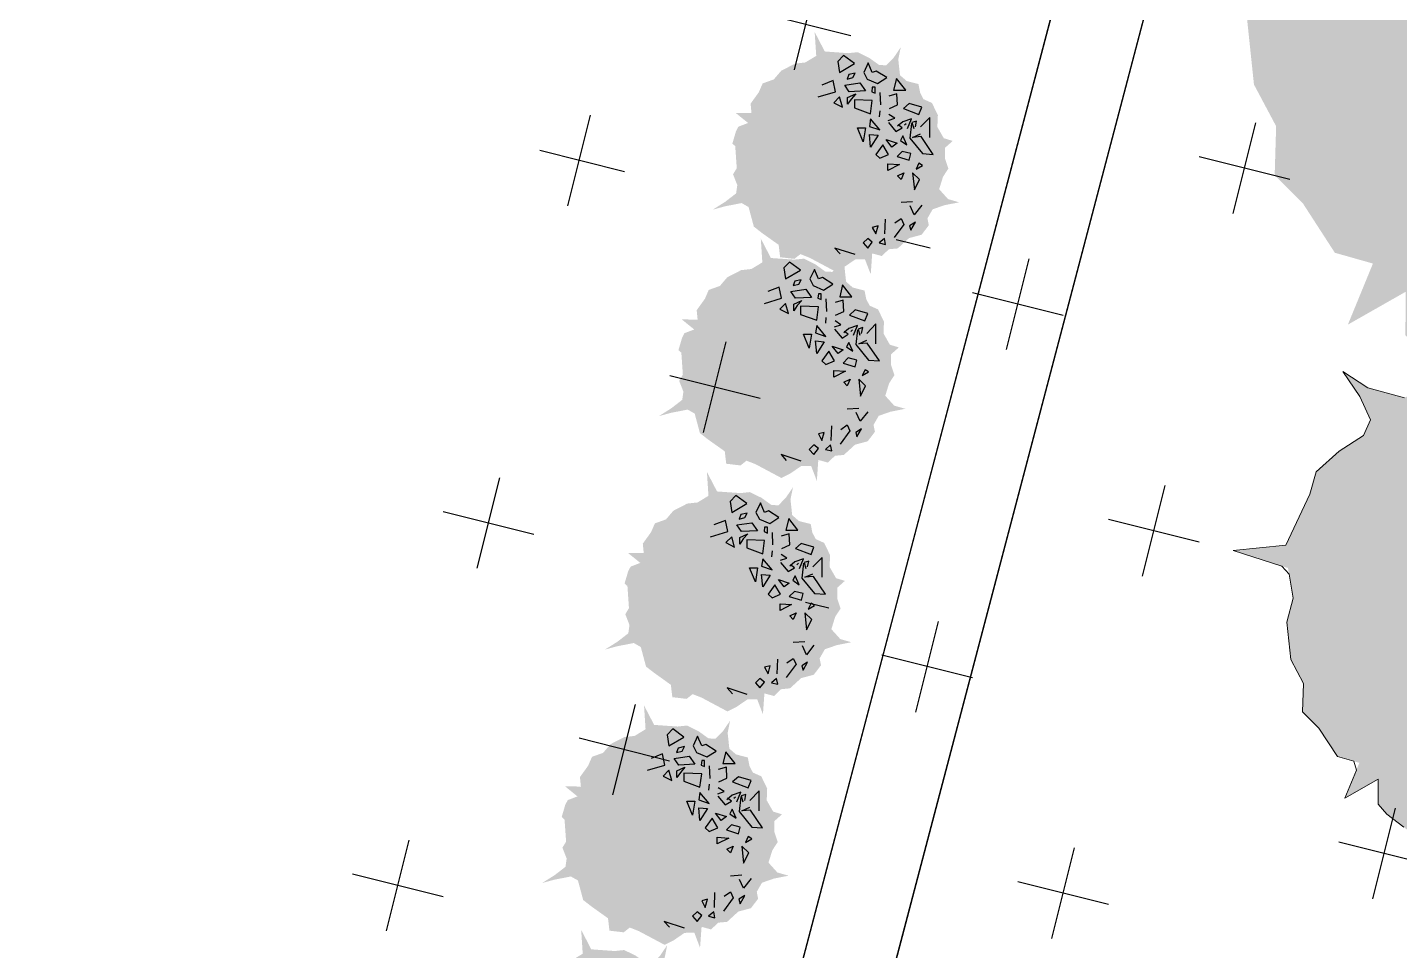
# Model space of a CAD drawing. Header units: millimetres. Extents: x 1933 to 24107, y 1228 to 18074.
# Drawn here: x 4405 to 6737, y 13077 to 14646 of the extents above; entities that cross this region are included whole.
import ezdxf

# ---------------------------------------------------------------- set-up
doc = ezdxf.new("R2010")
doc.units = ezdxf.units.MM
doc.layers.add('marc det', color=74, linetype='Continuous', lineweight=18)

msp = doc.modelspace()

# ---------------------------------------------------------------- hatches: boundary and pattern name
h = msp.add_hatch()
h.set_pattern_fill('CROSS', color=92, scale=50, angle=75.9543, style=0)
h.set_pattern_definition([(75.9543, (117758.94, -400964.55), (-230.95161, 385.06344), [158.75, -476.25]), (165.9543, (117855.2, -400906.8), (-385.06344, -230.95161), [158.75, -476.25])])
h.paths.add_polyline_path([(6337.3, 18073.6), (3983.1, 10004.2), (4310.6, 9915.5, 0.425509), (4781.4, 10237.2), (5123.8, 11376.4), (6728.2, 17069.7, 0.355067)])
at = {"layer": 'marc det'}
for points in [[(7302.1, 13983), (7444.3, 13967.1), (7507.9, 14004.8), (7628.3, 14083.5), (7713.7, 14061.1), (7761.5, 14150.9), (7745.7, 14202.9), (7792.7, 14253.5), (7949.4, 14387.5), (7943.2, 14457.5), (7922.1, 14550), (7946.4, 14614.5), (8059.8, 14613.6), (7926.2, 14677.2), (7967.9, 14733.6), (7941.6, 14797.4), (7959, 14858.3), (7920.4, 14958.7), (7930.7, 15050.4), (7886.9, 15122.3), (7838, 15131.1), (7791.7, 15188.7), (7795, 15276.7), (7813.9, 15381.6), (7764.3, 15316.7), (7676.3, 15283.4), (7604.6, 15340.7), (7564.4, 15397.2), (7489.4, 15401), (7418.6, 15428.5), (7393.2, 15497.1), (7352.3, 15445.5), (7261.6, 15432.3), (7185.6, 15465.8), (7089.7, 15458.5), (7043.5, 15412.8), (6992.1, 15407.3), (6931, 15418.4), (6880.5, 15348.8), (6824.8, 15319.5), (6716.5, 15348.9), (6643.1, 15396.7), (6693, 15323.7), (6724.6, 15254), (6703.7, 15208.5), (6632.3, 15162.4), (6564.4, 15100.9), (6546.2, 15035.3), (6474.9, 14885.8), (6320.6, 14869.4), (6481.6, 14818.1), (6497.1, 14729.2), (6478, 14658.8), (6489.6, 14548.5), (6527.3, 14477.7), (6524.8, 14394.4), (6572.9, 14346.4), (6627.1, 14262.7), (6691.8, 14244.4), (6649.2, 14140.6), (6747.7, 14196.6), (6746.9, 14122.9), (6773.2, 14093.6), (6842.9, 14039.6), (6866.6, 14052), (7015.9, 14005.3), (7046.5, 13965.3), (7128.5, 13965.3), (7180, 13936.2), (7207.3, 13842.7), (7226.7, 13740.8), (7236.1, 13827.7), (7257.7, 13946.8)], [(5630.7, 14340.4), (5639.6, 14307.2), (5653.6, 14296.2), (5681.8, 14276.2), (5684.3, 14255.1), (5708.5, 14252.3), (5718.8, 14260.4), (5734.3, 14254.3), (5778, 14231), (5793.1, 14238.5), (5812, 14251.3), (5828.5, 14251.5), (5838.3, 14226.1), (5840.8, 14261.6), (5857.1, 14257.2), (5869.1, 14268.7), (5884.2, 14270.1), (5903.3, 14287.6), (5924.7, 14293.3), (5937, 14309.4), (5934.7, 14321.1), (5943.5, 14336.5), (5963.5, 14343.5), (5988.6, 14348.4), (5969.7, 14353.9), (5954.6, 14370.7), (5961.1, 14391.7), (5970.2, 14405.7), (5964.5, 14422.8), (5964.5, 14441), (5977.6, 14452.7), (5962.4, 14457.4), (5951.5, 14476.5), (5952.4, 14496.5), (5942.3, 14517.3), (5928, 14523.6), (5922.3, 14534.7), (5919.4, 14549.3), (5899.4, 14554.5), (5888, 14564.4), (5885.1, 14591.2), (5889.3, 14611.8), (5877.4, 14594.3), (5864.5, 14581.1), (5852.5, 14581.8), (5835.9, 14593.7), (5816.2, 14603.5), (5799.9, 14601.8), (5760.2, 14604.7), (5743, 14637.8), (5745.7, 14597.2), (5727.1, 14586), (5709.7, 14584.1), (5686, 14571.8), (5673.5, 14557.2), (5654.6, 14550.4), (5648.1, 14535.5), (5634.1, 14516), (5635.7, 14499.9), (5608.7, 14500.3), (5629.9, 14483.2), (5613.3, 14476.9), (5609.1, 14468.5), (5603.1, 14448.1), (5608, 14443.9), (5610.6, 14406.4), (5604.3, 14396), (5611.5, 14377.7), (5609.5, 14363.6), (5591, 14349.3), (5569.9, 14336), (5590.1, 14341.5), (5618.7, 14347.2)], [(5539.1, 13989.5), (5548, 13956.3), (5562, 13945.4), (5590.2, 13925.4), (5592.7, 13904.3), (5617, 13901.4), (5627.2, 13909.5), (5642.7, 13903.4), (5686.4, 13880.1), (5701.5, 13887.7), (5720.4, 13900.5), (5736.9, 13900.7), (5746.7, 13875.2), (5749.2, 13910.7), (5765.5, 13906.3), (5777.5, 13917.8), (5792.6, 13919.3), (5811.7, 13936.7), (5833.1, 13942.4), (5845.4, 13958.5), (5843.1, 13970.3), (5851.9, 13985.7), (5871.9, 13992.7), (5897, 13997.6), (5878.2, 14003), (5863, 14019.8), (5869.5, 14040.9), (5878.6, 14054.8), (5872.9, 14071.9), (5872.9, 14090.2), (5886, 14101.9), (5870.8, 14106.5), (5860, 14125.7), (5860.8, 14145.6), (5850.7, 14166.5), (5836.5, 14172.8), (5830.7, 14183.8), (5827.8, 14198.5), (5807.8, 14203.6), (5796.4, 14213.6), (5793.5, 14240.4), (5797.7, 14261), (5785.8, 14243.4), (5772.9, 14230.2), (5760.9, 14230.9), (5744.4, 14242.9), (5724.6, 14252.7), (5708.4, 14251), (5668.6, 14253.8), (5651.4, 14287), (5654.1, 14246.4), (5635.5, 14235.1), (5618.1, 14233.2), (5594.4, 14221), (5581.9, 14206.3), (5563, 14199.6), (5556.5, 14184.6), (5542.5, 14165.1), (5544.1, 14149.1), (5517.1, 14149.5), (5538.3, 14132.4), (5521.7, 14126.1), (5517.5, 14117.6), (5511.5, 14097.3), (5516.4, 14093.1), (5519, 14055.6), (5512.7, 14045.2), (5519.9, 14026.8), (5517.9, 14012.8), (5499.4, 13998.5), (5478.3, 13985.2), (5498.6, 13990.7), (5527.1, 13996.3)], [(7020.8, 13245.4), (7102.8, 13236.2), (7139.5, 13258), (7208.9, 13303.4), (7258.2, 13290.4), (7285.8, 13342.2), (7276.7, 13372.2), (7303.8, 13401.4), (7394.2, 13478.7), (7390.6, 13519.1), (7378.4, 13572.4), (7392.5, 13609.7), (7457.9, 13609.2), (7380.8, 13645.8), (7404.9, 13678.4), (7389.7, 13715.2), (7399.7, 13750.3), (7377.5, 13808.3), (7383.4, 13861.2), (7358.1, 13902.6), (7329.9, 13907.7), (7303.2, 13941), (7305.1, 13991.7), (7316.1, 14052.2), (7287.4, 14014.8), (7236.7, 13995.6), (7195.3, 14028.7), (7172.1, 14061.3), (7128.8, 14063.4), (7088, 14079.3), (7073.3, 14118.9), (7049.7, 14089.1), (6997.4, 14081.5), (6953.6, 14100.8), (6898.2, 14096.6), (6871.6, 14070.2), (6841.9, 14067.1), (6806.7, 14073.5), (6777.6, 14033.3), (6745.4, 14016.4), (6682.9, 14033.4), (6640.6, 14060.9), (6669.4, 14018.8), (6687.6, 13978.6), (6675.6, 13952.4), (6634.3, 13925.8), (6595.2, 13890.3), (6584.7, 13852.4), (6543.6, 13766.2), (6454.5, 13756.8), (6547.4, 13727.2), (6556.3, 13675.9), (6545.3, 13635.3), (6552, 13571.6), (6573.7, 13530.7), (6572.3, 13482.7), (6600.1, 13455), (6631.4, 13406.7), (6668.7, 13396.2), (6644.1, 13336.3), (6700.9, 13368.6), (6700.5, 13326.1), (6715.6, 13309.1), (6755.8, 13278), (6769.5, 13285.2), (6855.6, 13258.2), (6873.3, 13235.2), (6920.6, 13235.1), (6950.3, 13218.4), (6966.1, 13164.4), (6977.3, 13105.6), (6982.7, 13155.7), (6995.1, 13224.5)], [(5447.5, 13592.9), (5456.4, 13559.7), (5470.5, 13548.8), (5498.6, 13528.7), (5501.1, 13507.7), (5525.4, 13504.8), (5535.6, 13512.9), (5551.1, 13506.8), (5594.8, 13483.5), (5609.9, 13491), (5628.8, 13503.9), (5645.3, 13504.1), (5655.1, 13478.6), (5657.6, 13514.1), (5673.9, 13509.7), (5685.9, 13521.2), (5701, 13522.7), (5720.1, 13540.1), (5741.5, 13545.8), (5753.8, 13561.9), (5751.5, 13573.6), (5760.3, 13589.1), (5780.3, 13596), (5805.4, 13601), (5786.6, 13606.4), (5771.4, 13623.2), (5777.9, 13644.3), (5787.1, 13658.2), (5781.3, 13675.3), (5781.3, 13693.6), (5794.4, 13705.3), (5779.3, 13709.9), (5768.4, 13729.1), (5769.2, 13749), (5759.2, 13769.8), (5744.9, 13776.2), (5739.1, 13787.2), (5736.3, 13801.8), (5716.2, 13807), (5704.8, 13817), (5701.9, 13843.8), (5706.2, 13864.4), (5694.2, 13846.8), (5681.4, 13833.6), (5669.4, 13834.3), (5652.8, 13846.3), (5633, 13856.1), (5616.8, 13854.4), (5577.1, 13857.2), (5559.9, 13890.3), (5562.5, 13849.8), (5544, 13838.5), (5526.5, 13836.6), (5502.8, 13824.4), (5490.3, 13809.7), (5471.5, 13803), (5464.9, 13788), (5450.9, 13768.5), (5452.5, 13752.4), (5425.5, 13752.9), (5446.7, 13735.8), (5430.2, 13729.5), (5425.9, 13721), (5419.9, 13700.7), (5424.8, 13696.5), (5427.4, 13659), (5421.2, 13648.6), (5428.3, 13630.2), (5426.3, 13616.2), (5407.8, 13601.9), (5386.7, 13588.6), (5407, 13594.1), (5435.5, 13599.7)], [(5340.7, 13196.3), (5349.6, 13163.1), (5363.6, 13152.2), (5391.8, 13132.1), (5394.2, 13111), (5418.5, 13108.2), (5428.8, 13116.3), (5444.2, 13110.2), (5488, 13086.9), (5503.1, 13094.4), (5521.9, 13107.3), (5538.5, 13107.5), (5548.2, 13082), (5550.8, 13117.5), (5567, 13113.1), (5579, 13124.6), (5594.2, 13126), (5613.3, 13143.5), (5634.7, 13149.2), (5646.9, 13165.3), (5644.6, 13177), (5653.5, 13192.5), (5673.4, 13199.4), (5698.6, 13204.4), (5679.7, 13209.8), (5664.5, 13226.6), (5671.1, 13247.6), (5680.2, 13261.6), (5674.5, 13278.7), (5674.4, 13297), (5687.5, 13308.7), (5672.4, 13313.3), (5661.5, 13332.5), (5662.3, 13352.4), (5652.3, 13373.2), (5638, 13379.6), (5632.3, 13390.6), (5629.4, 13405.2), (5609.4, 13410.4), (5598, 13420.3), (5595.1, 13447.1), (5599.3, 13467.8), (5587.3, 13450.2), (5574.5, 13437), (5562.5, 13437.7), (5545.9, 13449.7), (5526.2, 13459.5), (5509.9, 13457.8), (5470.2, 13460.6), (5453, 13493.7), (5455.6, 13453.2), (5437.1, 13441.9), (5419.7, 13440), (5396, 13427.8), (5383.4, 13413.1), (5364.6, 13406.4), (5358.1, 13391.4), (5344.1, 13371.9), (5345.7, 13355.8), (5318.7, 13356.3), (5339.9, 13339.1), (5323.3, 13332.8), (5319, 13324.4), (5313.1, 13304.1), (5317.9, 13299.8), (5320.6, 13262.3), (5314.3, 13252), (5321.5, 13233.6), (5319.5, 13219.5), (5301, 13205.2), (5279.8, 13192), (5300.1, 13197.5), (5328.7, 13203.1)], [(5233.8, 12815), (5242.7, 12781.7), (5256.7, 12770.8), (5284.9, 12750.8), (5287.4, 12729.7), (5311.7, 12726.9), (5321.9, 12735), (5337.4, 12728.9), (5381.1, 12705.5), (5396.2, 12713.1), (5415.1, 12725.9), (5431.6, 12726.1), (5441.4, 12700.7), (5443.9, 12736.1), (5460.2, 12731.7), (5472.2, 12743.2), (5487.3, 12744.7), (5506.4, 12762.1), (5527.8, 12767.9), (5540.1, 12784), (5537.8, 12795.7), (5546.6, 12811.1), (5566.6, 12818.1), (5591.7, 12823), (5572.9, 12828.4), (5557.7, 12845.2), (5564.2, 12866.3), (5573.3, 12880.3), (5567.6, 12897.4), (5567.6, 12915.6), (5580.7, 12927.3), (5565.5, 12932), (5554.7, 12951.1), (5555.5, 12971), (5545.4, 12991.9), (5531.2, 12998.2), (5525.4, 13009.2), (5522.5, 13023.9), (5502.5, 13029.1), (5491.1, 13039), (5488.2, 13065.8), (5492.4, 13086.4), (5480.5, 13068.8), (5467.6, 13055.7), (5455.6, 13056.3), (5439.1, 13068.3), (5419.3, 13078.1), (5403.1, 13076.4), (5363.3, 13079.3), (5346.2, 13112.4), (5348.8, 13071.8), (5330.2, 13060.6), (5312.8, 13058.7), (5289.1, 13046.4), (5276.6, 13031.8), (5257.7, 13025), (5251.2, 13010), (5237.2, 12990.6), (5238.8, 12974.5), (5211.8, 12974.9), (5233, 12957.8), (5216.5, 12951.5), (5212.2, 12943), (5206.2, 12922.7), (5211.1, 12918.5), (5213.7, 12881), (5207.4, 12870.6), (5214.6, 12852.3), (5212.6, 12838.2), (5194.1, 12823.9), (5173, 12810.6), (5193.3, 12816.1), (5221.8, 12821.7)]]:
    msp.add_hatch(color=102, dxfattribs=at).paths.add_polyline_path(points)

# ---------------------------------------------------------------- linework, layer by layer
for p, q in [((6994.3, 17890.7), (3041.8, 2880.8)), ((7146.7, 17867.5), (3194.3, 2857.7))]:
    msp.add_line(p, q)
at = {"color": 96}
for p, q in [((5792.1, 14597.9), (5782.4, 14587.8)), ((5782.4, 14587.8), (5785.3, 14569)), ((5785.3, 14569), (5810.7, 14584.1)), ((5810.7, 14584.1), (5792.1, 14597.9)), ((5834.2, 14585.3), (5826.4, 14569)), ((5841, 14569), (5834.2, 14585.3)), ((5774.5, 14555.2), (5755, 14547.7)), ((5778.4, 14536.4), (5774.5, 14555.2)), ((5794.1, 14547.7), (5819.5, 14551.5)), ((5800.9, 14565.3), (5798, 14557.7)), ((5798, 14557.7), (5807.8, 14560.3)), ((5811.7, 14567.8), (5800.9, 14565.3)), ((5807.8, 14560.3), (5811.7, 14567.8)), ((5819.5, 14551.5), (5829.3, 14537.7)), ((5826.4, 14569), (5832.2, 14557.7)), ((5832.2, 14557.7), (5849.8, 14550.2)), ((5847.8, 14571.5), (5841, 14569)), ((5865.4, 14560.3), (5847.8, 14571.5)), ((5849.8, 14550.2), (5865.4, 14560.3)), ((5882.1, 14559), (5877.2, 14538.9)), ((5897.7, 14538.9), (5882.1, 14559)), ((5749.1, 14527.7), (5778.4, 14536.4)), ((5801.9, 14536.4), (5794.1, 14547.7)), ((5799, 14526.4), (5812.7, 14532.7)), ((5829.3, 14537.7), (5801.9, 14536.4)), ((5812.7, 14532.7), (5804.8, 14523.9)), ((5841, 14544), (5840, 14536.4)), ((5840, 14536.4), (5845.9, 14533.9)), ((5845.9, 14544), (5841, 14544)), ((5845.9, 14533.9), (5845.9, 14544)), ((5853.7, 14535.2), (5854.7, 14513.9)), ((5882.9, 14532.7), (5869.2, 14529)), ((5877.2, 14538.9), (5897.7, 14538.9)), ((5883.9, 14513.9), (5882.9, 14532.7)), ((5785.3, 14527.7), (5775.5, 14517.6)), ((5775.5, 14517.6), (5790.2, 14510.1)), ((5790.2, 14510.1), (5785.3, 14527.7)), ((5799, 14515.1), (5799, 14526.4)), ((5804.8, 14523.9), (5799, 14515.1)), ((5810.7, 14522.6), (5810.7, 14508.9)), ((5841, 14521.4), (5810.7, 14522.6)), ((5810.7, 14508.9), (5838.1, 14498.8)), ((5838.1, 14498.8), (5841, 14521.4)), ((5870.2, 14507.7), (5883.9, 14513.9)), ((5903.4, 14516.5), (5893.7, 14507.7)), ((5893.7, 14507.7), (5920.1, 14497.7)), ((5924.9, 14510.2), (5903.4, 14516.5)), ((5920.1, 14497.7), (5924.9, 14510.2)), ((5838.1, 14490.1), (5836.1, 14477.5)), ((5853.7, 14471.3), (5838.1, 14490.1)), ((5853.7, 14503.9), (5852.7, 14493.8)), ((5868.2, 14487.6), (5879, 14491.4)), ((5868.4, 14483.8), (5881.1, 14468.8)), ((5879, 14491.4), (5869.2, 14497.7)), ((5892.7, 14485.1), (5883.9, 14477.6)), ((5907.3, 14490.1), (5892.7, 14485.1)), ((5895.7, 14480), (5898.7, 14482.6)), ((5900.5, 14473.9), (5907.3, 14490.1)), ((5907.5, 14482.6), (5904.6, 14457.5)), ((5916.1, 14486.4), (5908.3, 14483.9)), ((5908.3, 14483.9), (5911.3, 14473.9)), ((5914.2, 14476.4), (5916.1, 14486.4)), ((5938.6, 14492.6), (5923, 14476.4)), ((5938.6, 14458.8), (5938.6, 14492.6)), ((5825.4, 14451.2), (5815.6, 14475)), ((5815.6, 14475), (5829.3, 14475)), ((5829.3, 14475), (5825.4, 14451.2)), ((5836.1, 14477.5), (5853.7, 14471.3)), ((5836.1, 14463.8), (5850.8, 14462.5)), ((5838.1, 14442.4), (5836.1, 14463.8)), ((5850.8, 14462.5), (5838.1, 14442.4)), ((5881.1, 14468.8), (5891.8, 14475)), ((5891.8, 14475), (5885, 14480)), ((5892.8, 14461.2), (5888.9, 14453.7)), ((5899.7, 14446.2), (5892.8, 14461.2)), ((5909.4, 14458.7), (5923.1, 14465)), ((5924.1, 14460), (5909.4, 14458.7)), ((5944.6, 14429.9), (5924.1, 14460)), ((5858.6, 14446.2), (5846.9, 14429.9)), ((5868.4, 14429.9), (5858.6, 14446.2)), ((5874.3, 14442.4), (5864.5, 14455)), ((5864.5, 14455), (5883, 14448.7)), ((5883, 14448.7), (5874.3, 14442.4)), ((5891.8, 14434.9), (5883, 14426.2)), ((5888.9, 14453.7), (5899.7, 14446.2)), ((5906.5, 14431.2), (5891.8, 14434.9)), ((5904.6, 14457.5), (5926.1, 14431.2)), ((5846.9, 14429.9), (5853.7, 14423.6)), ((5853.7, 14423.6), (5868.4, 14429.9)), ((5867.4, 14402.3), (5867.4, 14413.6)), ((5867.4, 14413.6), (5887, 14412.4)), ((5887, 14412.4), (5867.4, 14402.3)), ((5883, 14426.2), (5903.6, 14419.9)), ((5903.6, 14419.9), (5906.5, 14431.2)), ((5920.2, 14414.9), (5915.3, 14404.8)), ((5926.1, 14411.1), (5920.2, 14414.9)), ((5926.1, 14431.2), (5944.6, 14429.9)), ((5884, 14393.6), (5894.8, 14398.6)), ((5889.9, 14387.3), (5884, 14393.6)), ((5894.8, 14398.6), (5889.9, 14387.3)), ((5909.4, 14398.6), (5912.4, 14369.8)), ((5921.2, 14387.3), (5909.4, 14398.6)), ((5915.3, 14404.8), (5926.1, 14411.1)), ((5912.4, 14369.8), (5921.2, 14387.3)), ((5889.9, 14348.5), (5909.4, 14349.7)), ((5912.2, 14327.2), (5905.4, 14342.3)), ((5924.9, 14343.5), (5912.2, 14327.2)), ((5862.5, 14294.6), (5863.5, 14319.6)), ((5879, 14313.4), (5889.8, 14320.9)), ((5889.8, 14320.9), (5894.6, 14310.9)), ((5850.8, 14308.3), (5841, 14305.8)), ((5841, 14305.8), (5846.9, 14294.6)), ((5846.9, 14294.6), (5850.8, 14308.3)), ((5894.6, 14310.9), (5878, 14288.4)), ((5914.2, 14314.7), (5904.4, 14308.4)), ((5904.4, 14308.4), (5906.4, 14300.9)), ((5906.4, 14300.9), (5914.2, 14314.7)), ((5833.2, 14287.1), (5825.4, 14279.5)), ((5825.4, 14279.5), (5833.2, 14270.8)), ((5841, 14280.8), (5833.2, 14287.1)), ((5833.2, 14270.8), (5841, 14280.8)), ((5861.5, 14287.1), (5852.7, 14279.5)), ((5852.7, 14279.5), (5863.5, 14277)), ((5863.5, 14277), (5861.5, 14287.1)), ((5777.5, 14270.8), (5786.3, 14260.7)), ((5811.7, 14259.5), (5777.5, 14270.8)), ((5700.5, 14247), (5690.8, 14237)), ((5690.8, 14237), (5693.7, 14218.2)), ((5693.7, 14218.2), (5719.1, 14233.2)), ((5719.1, 14233.2), (5700.5, 14247)), ((5742.6, 14234.5), (5734.8, 14218.2)), ((5749.4, 14218.2), (5742.6, 14234.5)), ((5682.9, 14204.4), (5663.4, 14196.9)), ((5686.9, 14185.6), (5682.9, 14204.4)), ((5709.3, 14214.4), (5706.4, 14206.9)), ((5706.4, 14206.9), (5716.2, 14209.4)), ((5720.1, 14216.9), (5709.3, 14214.4)), ((5716.2, 14209.4), (5720.1, 14216.9)), ((5734.8, 14218.2), (5740.6, 14206.9)), ((5740.6, 14206.9), (5758.2, 14199.4)), ((5756.3, 14220.7), (5749.4, 14218.2)), ((5773.9, 14209.4), (5756.3, 14220.7)), ((5758.2, 14199.4), (5773.9, 14209.4)), ((5790.5, 14208.1), (5785.6, 14188.1)), ((5806.1, 14188.1), (5790.5, 14208.1)), ((5657.5, 14176.8), (5686.9, 14185.6)), ((5702.5, 14196.9), (5727.9, 14200.6)), ((5710.3, 14185.6), (5702.5, 14196.9)), ((5707.4, 14175.6), (5721.1, 14181.8)), ((5737.7, 14186.9), (5710.3, 14185.6)), ((5721.1, 14181.8), (5713.3, 14173.1)), ((5727.9, 14200.6), (5737.7, 14186.9)), ((5749.4, 14193.1), (5748.5, 14185.6)), ((5748.5, 14185.6), (5754.3, 14183.1)), ((5754.3, 14193.1), (5749.4, 14193.1)), ((5754.3, 14183.1), (5754.3, 14193.1)), ((5762.1, 14184.3), (5763.1, 14163)), ((5791.3, 14181.9), (5777.6, 14178.1)), ((5785.6, 14188.1), (5806.1, 14188.1)), ((5792.3, 14163.1), (5791.3, 14181.9)), ((5693.7, 14176.8), (5683.9, 14166.8)), ((5683.9, 14166.8), (5698.6, 14159.3)), ((5698.6, 14159.3), (5693.7, 14176.8)), ((5707.4, 14164.3), (5707.4, 14175.6)), ((5713.3, 14173.1), (5707.4, 14164.3)), ((5719.1, 14171.8), (5719.1, 14158)), ((5749.4, 14170.6), (5719.1, 14171.8)), ((5719.1, 14158), (5746.5, 14148)), ((5746.5, 14148), (5749.4, 14170.6)), ((5778.6, 14156.8), (5792.3, 14163.1)), ((5811.9, 14165.6), (5802.1, 14156.8)), ((5802.1, 14156.8), (5828.5, 14146.8)), ((5833.4, 14159.3), (5811.9, 14165.6)), ((5828.5, 14146.8), (5833.4, 14159.3)), ((5746.5, 14139.2), (5744.5, 14126.7)), ((5762.1, 14120.4), (5746.5, 14139.2)), ((5762.1, 14153), (5761.2, 14143)), ((5776.7, 14136.8), (5787.4, 14140.5)), ((5776.8, 14133), (5789.5, 14117.9)), ((5787.4, 14140.5), (5777.6, 14146.8)), ((5801.1, 14134.3), (5792.3, 14126.8)), ((5815.8, 14139.3), (5801.1, 14134.3)), ((5804.2, 14129.2), (5807.1, 14131.7)), ((5808.9, 14123), (5815.8, 14139.3)), ((5815.9, 14131.7), (5813, 14106.6)), ((5824.6, 14135.5), (5816.7, 14133)), ((5816.7, 14133), (5819.7, 14123)), ((5822.6, 14125.5), (5824.6, 14135.5)), ((5847, 14141.8), (5831.4, 14125.5)), ((5847, 14108), (5847, 14141.8)), ((5733.8, 14100.4), (5724, 14124.2)), ((5724, 14124.2), (5737.7, 14124.2)), ((5737.7, 14124.2), (5733.8, 14100.4)), ((5744.5, 14126.7), (5762.1, 14120.4)), ((5744.5, 14112.9), (5759.2, 14111.6)), ((5746.5, 14091.6), (5744.5, 14112.9)), ((5759.2, 14111.6), (5746.5, 14091.6)), ((5789.5, 14117.9), (5800.2, 14124.2)), ((5800.2, 14124.2), (5793.4, 14129.2)), ((5801.2, 14110.4), (5797.3, 14102.9)), ((5808.1, 14095.4), (5801.2, 14110.4)), ((5817.8, 14107.9), (5831.5, 14114.2)), ((5832.5, 14109.1), (5817.8, 14107.9)), ((5853, 14079.1), (5832.5, 14109.1)), ((5767, 14095.4), (5755.3, 14079.1)), ((5776.8, 14079.1), (5767, 14095.4)), ((5782.7, 14091.6), (5772.9, 14104.1)), ((5772.9, 14104.1), (5791.5, 14097.9)), ((5791.5, 14097.9), (5782.7, 14091.6)), ((5797.3, 14102.9), (5808.1, 14095.4)), ((5813, 14106.6), (5834.5, 14080.3)), ((5755.3, 14079.1), (5762.1, 14072.8)), ((5762.1, 14072.8), (5776.8, 14079.1)), ((5775.8, 14051.5), (5775.8, 14062.8)), ((5775.8, 14062.8), (5795.4, 14061.5)), ((5800.2, 14084.1), (5791.5, 14075.3)), ((5791.5, 14075.3), (5812, 14069)), ((5814.9, 14080.3), (5800.2, 14084.1)), ((5812, 14069), (5814.9, 14080.3)), ((5828.6, 14064), (5823.7, 14054)), ((5834.5, 14060.3), (5828.6, 14064)), ((5834.5, 14080.3), (5853, 14079.1)), ((5795.4, 14061.5), (5775.8, 14051.5)), ((5792.4, 14042.7), (5803.2, 14047.7)), ((5798.3, 14036.5), (5792.4, 14042.7)), ((5803.2, 14047.7), (5798.3, 14036.5)), ((5817.8, 14047.7), (5820.8, 14018.9)), ((5829.6, 14036.5), (5817.8, 14047.7)), ((5823.7, 14054), (5834.5, 14060.3)), ((5820.8, 14018.9), (5829.6, 14036.5)), ((5798.3, 13997.6), (5817.8, 13998.9)), ((5833.4, 13992.7), (5820.6, 13976.4)), ((5770.9, 13943.7), (5771.9, 13968.8)), ((5787.4, 13962.6), (5798.2, 13970.1)), ((5798.2, 13970.1), (5803, 13960.1)), ((5820.6, 13976.4), (5813.8, 13991.4)), ((5759.2, 13957.5), (5749.4, 13955)), ((5749.4, 13955), (5755.3, 13943.7)), ((5755.3, 13943.7), (5759.2, 13957.5)), ((5803, 13960.1), (5786.4, 13937.5)), ((5822.6, 13963.8), (5812.8, 13957.6)), ((5812.8, 13957.6), (5814.8, 13950.1)), ((5814.8, 13950.1), (5822.6, 13963.8)), ((5741.6, 13936.2), (5733.8, 13928.7)), ((5733.8, 13928.7), (5741.6, 13919.9)), ((5749.4, 13929.9), (5741.6, 13936.2)), ((5741.6, 13919.9), (5749.4, 13929.9)), ((5769.9, 13936.2), (5761.2, 13928.7)), ((5761.2, 13928.7), (5771.9, 13926.2)), ((5771.9, 13926.2), (5769.9, 13936.2)), ((5685.9, 13919.9), (5694.7, 13909.9)), ((5720.1, 13908.6), (5685.9, 13919.9)), ((5609, 13850.4), (5599.2, 13840.4)), ((5599.2, 13840.4), (5602.1, 13821.6)), ((5602.1, 13821.6), (5627.5, 13836.6)), ((5627.5, 13836.6), (5609, 13850.4)), ((5651, 13837.9), (5643.2, 13821.6)), ((5657.8, 13821.6), (5651, 13837.9)), ((5591.4, 13807.8), (5571.8, 13800.3)), ((5595.3, 13789), (5591.4, 13807.8)), ((5617.8, 13817.8), (5614.8, 13810.3)), ((5614.8, 13810.3), (5624.6, 13812.8)), ((5628.5, 13820.3), (5617.8, 13817.8)), ((5624.6, 13812.8), (5628.5, 13820.3)), ((5643.2, 13821.6), (5649, 13810.3)), ((5649, 13810.3), (5666.6, 13802.8)), ((5664.7, 13824.1), (5657.8, 13821.6)), ((5682.3, 13812.8), (5664.7, 13824.1)), ((5666.6, 13802.8), (5682.3, 13812.8)), ((5698.9, 13811.5), (5694, 13791.5)), ((5714.5, 13791.5), (5698.9, 13811.5)), ((5565.9, 13780.2), (5595.3, 13789)), ((5610.9, 13800.3), (5636.3, 13804)), ((5618.7, 13789), (5610.9, 13800.3)), ((5615.8, 13779), (5629.5, 13785.2)), ((5646.1, 13790.2), (5618.7, 13789)), ((5629.5, 13785.2), (5621.7, 13776.5)), ((5636.3, 13804), (5646.1, 13790.2)), ((5657.8, 13796.5), (5656.9, 13789)), ((5656.9, 13789), (5662.7, 13786.5)), ((5662.7, 13796.5), (5657.8, 13796.5)), ((5662.7, 13786.5), (5662.7, 13796.5)), ((5670.5, 13787.7), (5671.5, 13766.4)), ((5699.7, 13785.3), (5686, 13781.5)), ((5694, 13791.5), (5714.5, 13791.5)), ((5700.7, 13766.5), (5699.7, 13785.3)), ((5602.1, 13780.2), (5592.3, 13770.2)), ((5592.3, 13770.2), (5607, 13762.7)), ((5607, 13762.7), (5602.1, 13780.2)), ((5615.8, 13767.7), (5615.8, 13779)), ((5621.7, 13776.5), (5615.8, 13767.7)), ((5627.5, 13775.2), (5627.5, 13761.4)), ((5657.8, 13773.9), (5627.5, 13775.2)), ((5627.5, 13761.4), (5654.9, 13751.4)), ((5654.9, 13751.4), (5657.8, 13773.9)), ((5687, 13760.2), (5700.7, 13766.5)), ((5720.3, 13769), (5710.5, 13760.2)), ((5710.5, 13760.2), (5736.9, 13750.2)), ((5741.8, 13762.7), (5720.3, 13769)), ((5736.9, 13750.2), (5741.8, 13762.7)), ((5654.9, 13742.6), (5652.9, 13730.1)), ((5670.5, 13723.8), (5654.9, 13742.6)), ((5670.5, 13756.4), (5669.6, 13746.4)), ((5685.1, 13740.2), (5695.8, 13743.9)), ((5685.2, 13736.3), (5697.9, 13721.3)), ((5695.8, 13743.9), (5686, 13750.2)), ((5709.5, 13737.7), (5700.7, 13730.1)), ((5724.2, 13742.7), (5709.5, 13737.7)), ((5717.3, 13726.4), (5724.2, 13742.7)), ((5733, 13738.9), (5725.1, 13736.4)), ((5725.1, 13736.4), (5728.1, 13726.4)), ((5731, 13728.9), (5733, 13738.9)), ((5755.5, 13745.2), (5739.8, 13728.9)), ((5755.5, 13711.3), (5755.5, 13745.2)), ((5642.2, 13703.8), (5632.4, 13727.6)), ((5632.4, 13727.6), (5646.1, 13727.6)), ((5646.1, 13727.6), (5642.2, 13703.8)), ((5652.9, 13730.1), (5670.5, 13723.8)), ((5652.9, 13716.3), (5667.6, 13715)), ((5654.9, 13695), (5652.9, 13716.3)), ((5667.6, 13715), (5654.9, 13695)), ((5697.9, 13721.3), (5708.7, 13727.6)), ((5708.7, 13727.6), (5701.8, 13732.6)), ((5709.6, 13713.8), (5705.7, 13706.3)), ((5716.5, 13698.8), (5709.6, 13713.8)), ((5712.6, 13732.6), (5715.5, 13735.1)), ((5724.3, 13735.1), (5721.4, 13710)), ((5726.3, 13711.3), (5739.9, 13717.5)), ((5740.9, 13712.5), (5726.3, 13711.3)), ((5761.5, 13682.5), (5740.9, 13712.5)), ((5675.4, 13698.8), (5663.7, 13682.5)), ((5685.2, 13682.5), (5675.4, 13698.8)), ((5691.1, 13695), (5681.3, 13707.5)), ((5681.3, 13707.5), (5699.9, 13701.3)), ((5699.9, 13701.3), (5691.1, 13695)), ((5705.7, 13706.3), (5716.5, 13698.8)), ((5721.4, 13710), (5742.9, 13683.7)), ((5663.7, 13682.5), (5670.5, 13676.2)), ((5670.5, 13676.2), (5685.2, 13682.5)), ((5684.2, 13654.9), (5684.2, 13666.2)), ((5684.2, 13666.2), (5703.8, 13664.9)), ((5708.7, 13687.5), (5699.9, 13678.7)), ((5699.9, 13678.7), (5720.4, 13672.4)), ((5723.3, 13683.7), (5708.7, 13687.5)), ((5720.4, 13672.4), (5723.3, 13683.7)), ((5737, 13667.4), (5732.1, 13657.4)), ((5742.9, 13663.7), (5737, 13667.4)), ((5742.9, 13683.7), (5761.5, 13682.5)), ((5703.8, 13664.9), (5684.2, 13654.9)), ((5700.9, 13646.1), (5711.6, 13651.1)), ((5706.7, 13639.8), (5700.9, 13646.1)), ((5711.6, 13651.1), (5706.7, 13639.8)), ((5726.3, 13651.1), (5729.2, 13622.3)), ((5738, 13639.8), (5726.3, 13651.1)), ((5732.1, 13657.4), (5742.9, 13663.7)), ((5729.2, 13622.3), (5738, 13639.8)), ((5706.7, 13601), (5726.3, 13602.2)), ((5741.8, 13596), (5729.1, 13579.8)), ((5679.3, 13547.1), (5680.3, 13572.2)), ((5695.8, 13566), (5706.6, 13573.5)), ((5706.6, 13573.5), (5711.5, 13563.5)), ((5729.1, 13579.8), (5722.2, 13594.8)), ((5667.6, 13560.9), (5657.8, 13558.4)), ((5657.8, 13558.4), (5663.7, 13547.1)), ((5663.7, 13547.1), (5667.6, 13560.9)), ((5711.5, 13563.5), (5694.8, 13540.9)), ((5731, 13567.2), (5721.2, 13561)), ((5721.2, 13561), (5723.2, 13553.4)), ((5723.2, 13553.4), (5731, 13567.2)), ((5650, 13539.6), (5642.2, 13532.1)), ((5642.2, 13532.1), (5650, 13523.3)), ((5657.8, 13533.3), (5650, 13539.6)), ((5650, 13523.3), (5657.8, 13533.3)), ((5678.4, 13539.6), (5669.6, 13532.1)), ((5669.6, 13532.1), (5680.3, 13529.6)), ((5680.3, 13529.6), (5678.4, 13539.6)), ((5594.3, 13523.3), (5603.1, 13513.3)), ((5628.5, 13512), (5594.3, 13523.3)), ((5502.1, 13453.8), (5492.3, 13443.8)), ((5492.3, 13443.8), (5495.3, 13425)), ((5495.3, 13425), (5520.7, 13440)), ((5520.7, 13440), (5502.1, 13453.8)), ((5544.1, 13441.2), (5536.3, 13425)), ((5551, 13425), (5544.1, 13441.2)), ((5484.5, 13411.2), (5465, 13403.7)), ((5488.4, 13392.4), (5484.5, 13411.2)), ((5510.9, 13421.2), (5508, 13413.7)), ((5508, 13413.7), (5517.7, 13416.2)), ((5521.6, 13423.7), (5510.9, 13421.2)), ((5517.7, 13416.2), (5521.6, 13423.7)), ((5536.3, 13425), (5542.2, 13413.7)), ((5542.2, 13413.7), (5559.8, 13406.2)), ((5557.8, 13427.5), (5551, 13425)), ((5575.4, 13416.2), (5557.8, 13427.5)), ((5559.8, 13406.2), (5575.4, 13416.2)), ((5592, 13414.9), (5587.1, 13394.9)), ((5607.7, 13394.9), (5592, 13414.9)), ((5459.1, 13383.6), (5488.4, 13392.4)), ((5504.1, 13403.7), (5529.5, 13407.4)), ((5511.9, 13392.4), (5504.1, 13403.7)), ((5508.9, 13382.4), (5522.6, 13388.6)), ((5539.2, 13393.6), (5511.9, 13392.4)), ((5522.6, 13388.6), (5514.8, 13379.8)), ((5529.5, 13407.4), (5539.2, 13393.6)), ((5551, 13399.9), (5550, 13392.4)), ((5550, 13392.4), (5555.9, 13389.9)), ((5555.9, 13399.9), (5551, 13399.9)), ((5555.9, 13389.9), (5555.9, 13399.9)), ((5563.7, 13391.1), (5564.7, 13369.8)), ((5592.9, 13388.7), (5579.2, 13384.9)), ((5587.1, 13394.9), (5607.7, 13394.9)), ((5593.9, 13369.9), (5592.9, 13388.7)), ((5495.3, 13383.6), (5485.5, 13373.6)), ((5485.5, 13373.6), (5500.2, 13366.1)), ((5500.2, 13366.1), (5495.3, 13383.6)), ((5508.9, 13371.1), (5508.9, 13382.4)), ((5514.8, 13379.8), (5508.9, 13371.1)), ((5520.7, 13378.6), (5520.7, 13364.8)), ((5551, 13377.3), (5520.7, 13378.6)), ((5520.7, 13364.8), (5548.1, 13354.8)), ((5548.1, 13354.8), (5551, 13377.3)), ((5580.2, 13363.6), (5593.9, 13369.9)), ((5613.4, 13372.4), (5603.6, 13363.6)), ((5603.6, 13363.6), (5630, 13353.6)), ((5634.9, 13366.1), (5613.4, 13372.4)), ((5630, 13353.6), (5634.9, 13366.1)), ((5548.1, 13346), (5546.1, 13333.5)), ((5563.7, 13327.2), (5548.1, 13346)), ((5563.7, 13359.8), (5562.7, 13349.8)), ((5578.2, 13343.6), (5589, 13347.3)), ((5578.4, 13339.7), (5591.1, 13324.7)), ((5589, 13347.3), (5579.2, 13353.6)), ((5602.7, 13341.1), (5593.9, 13333.5)), ((5617.3, 13346.1), (5602.7, 13341.1)), ((5610.5, 13329.8), (5617.3, 13346.1)), ((5626.1, 13342.3), (5618.3, 13339.8)), ((5618.3, 13339.8), (5621.2, 13329.8)), ((5624.2, 13332.3), (5626.1, 13342.3)), ((5648.6, 13348.6), (5633, 13332.3)), ((5648.6, 13314.7), (5648.6, 13348.6)), ((5535.3, 13307.2), (5525.6, 13331)), ((5525.6, 13331), (5539.2, 13331)), ((5539.2, 13331), (5535.3, 13307.2)), ((5546.1, 13333.5), (5563.7, 13327.2)), ((5546.1, 13319.7), (5560.8, 13318.4)), ((5548.1, 13298.4), (5546.1, 13319.7)), ((5560.8, 13318.4), (5548.1, 13298.4)), ((5591.1, 13324.7), (5601.8, 13331)), ((5601.8, 13331), (5595, 13336)), ((5602.8, 13317.2), (5598.9, 13309.7)), ((5609.6, 13302.1), (5602.8, 13317.2)), ((5605.7, 13336), (5608.7, 13338.5)), ((5617.4, 13338.5), (5614.5, 13313.4)), ((5619.4, 13314.7), (5633.1, 13320.9)), ((5634.1, 13315.9), (5619.4, 13314.7)), ((5654.6, 13285.9), (5634.1, 13315.9)), ((5568.6, 13302.1), (5556.8, 13285.9)), ((5578.4, 13285.9), (5568.6, 13302.1)), ((5584.2, 13298.4), (5574.4, 13310.9)), ((5574.4, 13310.9), (5593, 13304.7)), ((5593, 13304.7), (5584.2, 13298.4)), ((5598.9, 13309.7), (5609.6, 13302.1)), ((5614.5, 13313.4), (5636, 13287.1)), ((5556.8, 13285.9), (5563.7, 13279.6)), ((5563.7, 13279.6), (5578.4, 13285.9)), ((5577.4, 13258.3), (5577.4, 13269.6)), ((5577.4, 13269.6), (5596.9, 13268.3)), ((5601.8, 13290.9), (5593, 13282.1)), ((5593, 13282.1), (5613.5, 13275.8)), ((5616.5, 13287.1), (5601.8, 13290.9)), ((5613.5, 13275.8), (5616.5, 13287.1)), ((5630.2, 13270.8), (5625.3, 13260.8)), ((5636, 13267.1), (5630.2, 13270.8)), ((5636, 13287.1), (5654.6, 13285.9)), ((5596.9, 13268.3), (5577.4, 13258.3)), ((5594, 13249.5), (5604.7, 13254.5)), ((5599.9, 13243.2), (5594, 13249.5)), ((5604.7, 13254.5), (5599.9, 13243.2)), ((5619.4, 13254.5), (5622.3, 13225.7)), ((5631.1, 13243.2), (5619.4, 13254.5)), ((5625.3, 13260.8), (5636, 13267.1)), ((5622.3, 13225.7), (5631.1, 13243.2)), ((5599.9, 13204.4), (5619.4, 13205.6)), ((5634.9, 13199.4), (5622.2, 13183.2)), ((5572.5, 13150.5), (5573.5, 13175.6)), ((5589, 13169.4), (5599.7, 13176.9)), ((5599.7, 13176.9), (5604.6, 13166.9)), ((5622.2, 13183.2), (5615.4, 13198.2)), ((5560.8, 13164.3), (5551, 13161.8)), ((5551, 13161.8), (5556.8, 13150.5)), ((5556.8, 13150.5), (5560.8, 13164.3)), ((5604.6, 13166.9), (5588, 13144.3)), ((5624.2, 13170.6), (5614.4, 13164.4)), ((5614.4, 13164.4), (5616.3, 13156.8)), ((5616.3, 13156.8), (5624.2, 13170.6)), ((5543.2, 13143), (5535.3, 13135.5)), ((5535.3, 13135.5), (5543.2, 13126.7)), ((5551, 13136.7), (5543.2, 13143)), ((5543.2, 13126.7), (5551, 13136.7)), ((5571.5, 13143), (5562.7, 13135.5)), ((5562.7, 13135.5), (5573.5, 13132.9)), ((5573.5, 13132.9), (5571.5, 13143)), ((5487.4, 13126.7), (5496.2, 13116.7)), ((5521.6, 13115.4), (5487.4, 13126.7))]:
    msp.add_line(p, q, dxfattribs=at)
at = {"color": 92}
for p, q in [((6454.3, 14329.5), (6492.8, 14483.5)), ((6550.5, 14387.2), (6396.5, 14425.8)), ((6069.2, 14098.5), (6107.7, 14252.5)), ((6165.5, 14156.3), (6011.5, 14194.8)), ((6300.1, 13713.5), (6338.7, 13867.5)), ((6396.4, 13771.2), (6242.4, 13809.7)), ((5915.1, 13482.5), (5953.6, 13636.5)), ((6011.3, 13540.3), (5857.3, 13578.8)), ((6691.6, 13165.1), (6730.2, 13319.1)), ((6146, 13097.5), (6184.6, 13251.5)), ((6787.9, 13222.8), (6633.9, 13261.3)), ((6242.3, 13155.2), (6088.3, 13193.7))]:
    msp.add_line(p, q, dxfattribs=at)
msp.add_lwpolyline([(7146.7, 17867.5), (6994.3, 17890.7), (3041.8, 2880.8), (3194.3, 2857.7)], close=True)
at = {"layer": 'marc det', "color": 102}
msp.add_lwpolyline([(6745.4, 14016.4), (6682.9, 14033.4), (6640.6, 14060.9), (6669.4, 14018.8), (6687.6, 13978.6), (6675.6, 13952.4), (6634.3, 13925.8), (6595.2, 13890.3), (6584.7, 13852.4), (6543.6, 13766.2), (6454.5, 13756.8), (6537.1, 13730.4), (6549.2, 13716.9), (6556.3, 13675.9), (6545.3, 13635.3), (6552, 13571.6), (6573.7, 13530.7), (6572.3, 13482.7), (6600.1, 13455), (6631.4, 13406.7), (6659.1, 13398.9), (6663.6, 13383.9), (6644.1, 13336.3), (6700.9, 13368.6), (6700.5, 13326.1), (6715.6, 13309.1), (6744.4, 13286.9)], dxfattribs=at)

doc.saveas('drawing.dxf')
